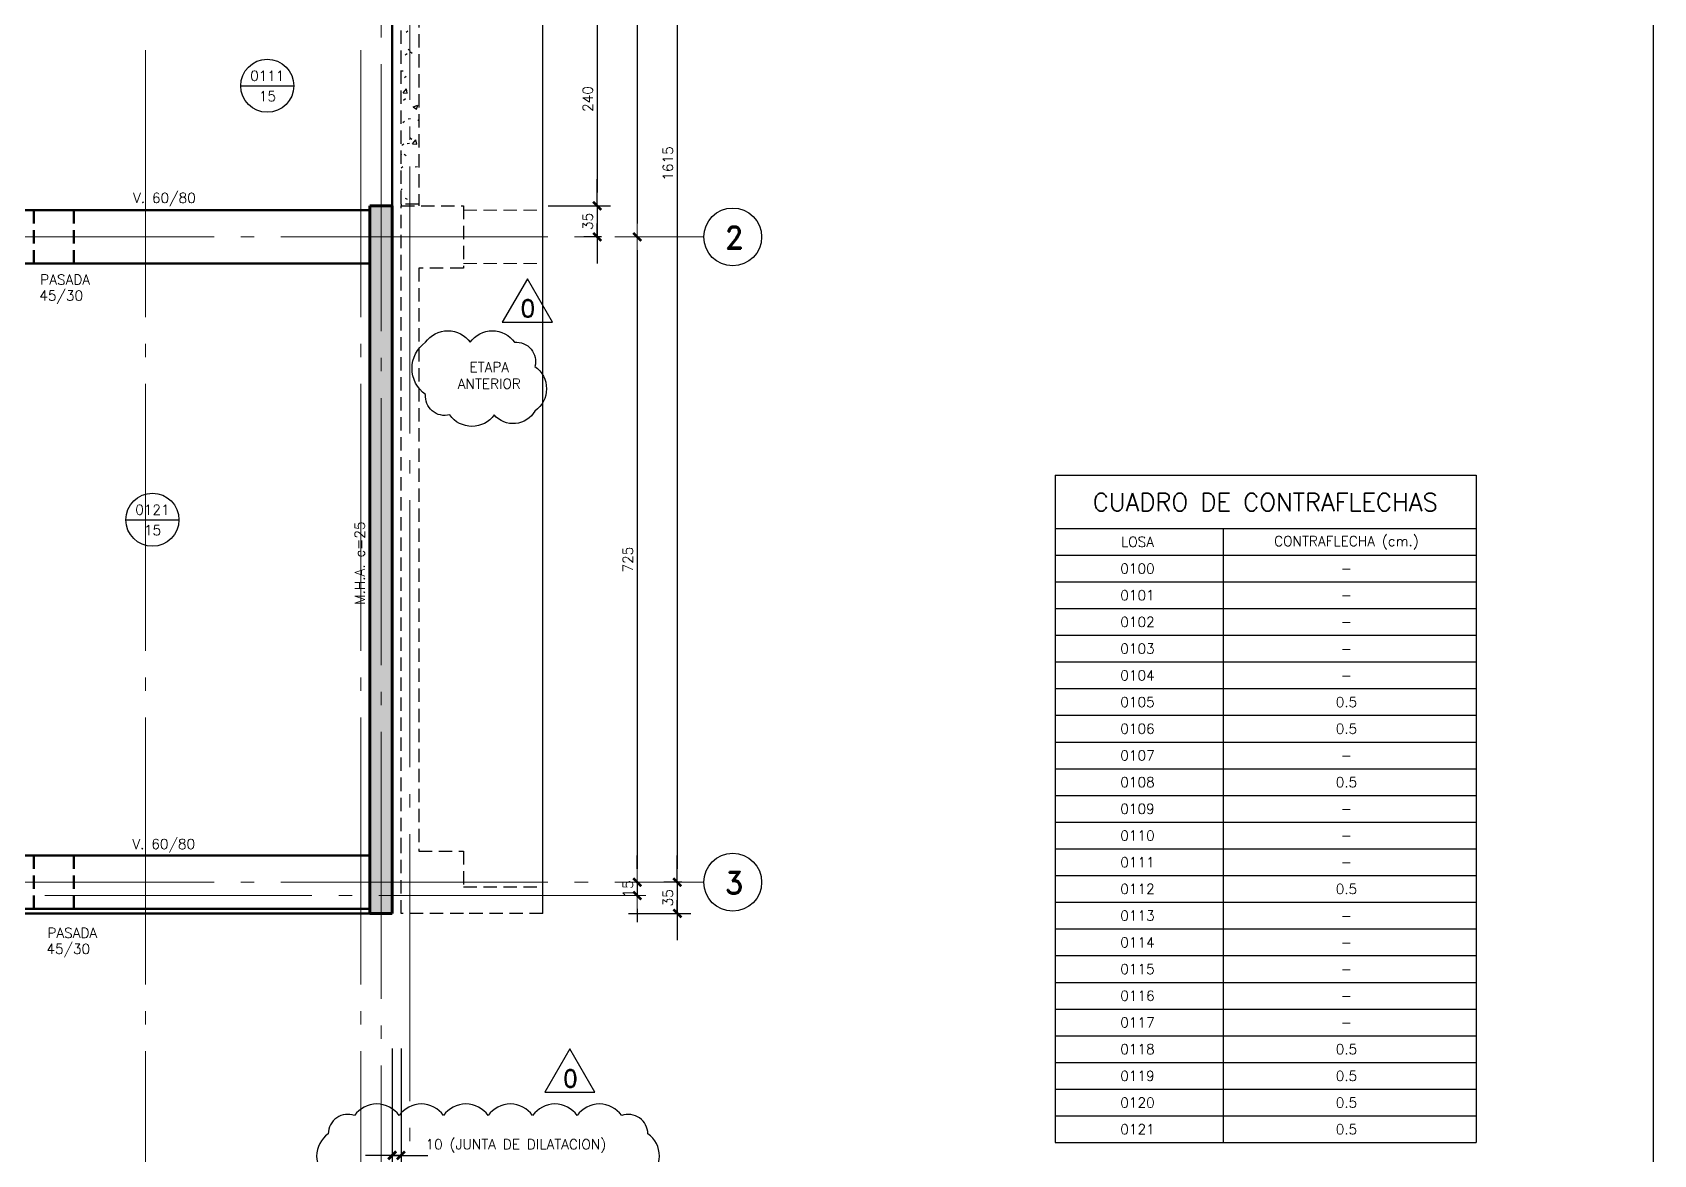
# Model space of a CAD drawing. Extents: x -58 to 5689, y 67 to 4123.
# Drawn here: x 3866 to 5687, y 787 to 2048 of the extents above; entities that cross this region are included whole.
import ezdxf
from ezdxf.enums import TextEntityAlignment as Align

# ---------------------------------------------------------------- set-up
doc = ezdxf.new("R2010")
doc.units = 0
doc.header["$LTSCALE"] = 30
doc.header["$MEASUREMENT"] = 0
doc.linetypes.add('DASHED', pattern=[0.75, 0.5, -0.25])
doc.linetypes.add('EJES', pattern=[12.5, 10, -1, 0.5, -1])
doc.layers.get('0').update_dxf_attribs({"linetype": 'CONTINUOUS'})
for name, color, linetype in [('RLA-BORDE DE LOSAS', 3, 'CONTINUOUS'), ('RLA-FORMATO', 7, 'CONTINUOUS'), ('RLA-TEXTOS1', 9, 'CONTINUOUS'), ('RLE-COTAS1', 2, 'CONTINUOUS'), ('RLE-LOSAS', 3, 'CONTINUOUS'), ('RLE-REVISION 0', 1, 'CONTINUOUS'), ('RLE-SEGMENTOS1', 2, 'DASHED')]:
    doc.layers.add(name, color=color, linetype=linetype)
for name, color, linetype, lineweight in [('RLE-COTAS', 2, 'CONTINUOUS', 9), ('RLE-EJE', 3, 'CONTINUOUS', 25), ('RLE-EJES', 1, 'EJES', 15), ('RLE-FUNDACION', 210, 'CONTINUOUS', 25), ('RLE-LOSA', 90, 'CONTINUOUS', 15), ('RLE-MURO', 170, 'CONTINUOUS', 25), ('RLE-SOLID', 252, 'CONTINUOUS', 15), ('RLE-TEXTO-1', 9, 'CONTINUOUS', 9), ('RLE-VIGA', 3, 'CONTINUOUS', 15)]:
    doc.layers.add(name, color=color, linetype=linetype, lineweight=lineweight)
doc.styles.add('ROMAND', font='romand', dxfattribs={"height": 31.5})
doc.styles.add('ROMANS', font='romans.shx', dxfattribs={"height": 11.25})
doc.linetypes.add('ZIGZAG', pattern='A,0.0001,-0.2,[131,ltypeshp.shx,S=0.2,R=0,X=-0.2,Y=0],-0.4,[131,ltypeshp.shx,S=0.2,R=180,X=0.2,Y=0],-0.2', length=0.8001)
doc.dimstyles.new('ING-50', dxfattribs={"dimscale": 50, "dimtxt": 0.27, "dimasz": 0.3, "dimexe": 0, "dimexo": 0, "dimgap": 0.1, "dimtad": 1, "dimdec": 1, "dimzin": 12, "dimdsep": 46, "dimtxsty": 'ROMANS', "dimblk": 'TICK1', "dimblk1": 'TICK1', "dimblk2": 'TICK1', "dimcen": 0.09, "dimclrd": 2, "dimclre": 1, "dimclrt": 3, "dimadec": 0, "dimazin": 0, "dimtfac": 1, "dimtdec": 0, "dimtix": 1, "dimtmove": 2, "dimatfit": 3, "dimldrblk": 'TICK1', "dimfxl": 0, "dimfxlon": 1, "dimtolj": 1, "dimtzin": 0, "dimarcsym": 0})

# ---------------------------------------------------------------- blocks, each defined once
blk = doc.blocks.new('TICK1')
at = {"color": 2}
for points in [[(0, 0), (-1, 0)], [(0, 0), (1, 0)]]:
    blk.add_lwpolyline(points, dxfattribs=at)
at = {"color": 2, "const_width": 0.2}
blk.add_lwpolyline([(-0.3, -0.3), (0.3, 0.3)], dxfattribs=at)
blk = doc.blocks.new('*D53')
at = {"layer": 'RLE-COTAS', "color": 2, "lineweight": -2, "transparency": 16777216}
blk.add_line((4590.5, 2692.9), (4590.5, 1107.9), dxfattribs=at)
at = {"layer": 'RLE-COTAS', "color": 2, "lineweight": -2, "transparency": 16777216, "xscale": 15, "yscale": 15, "zscale": 15}
for p, rotation in [((4590.5, 2707.9), 90), ((4590.5, 1092.9), 270)]:
    blk.add_blockref('TICK1', p, dxfattribs=dict(at, rotation=rotation))
at = {"layer": 'RLE-COTAS', "color": 3, "transparency": 16777216, "insert": (4579.9, 1900.4), "char_height": 11.25, "width": 44.301, "attachment_point": 5, "rotation": 90, "style": 'ROMANS'}
blk.add_mtext('\\A1;1615', dxfattribs=at)
blk = doc.blocks.new('*D56')
at = {"layer": 'RLE-COTAS', "color": 2, "lineweight": -2, "transparency": 16777216}
blk.add_line((4545.5, 2372.4), (4545.5, 1832.9), dxfattribs=at)
at = {"layer": 'RLE-COTAS', "color": 2, "lineweight": -2, "transparency": 16777216, "xscale": 15, "yscale": 15, "zscale": 15}
for p, rotation in [((4545.5, 2387.4), 90), ((4545.5, 1817.9), 270)]:
    blk.add_blockref('TICK1', p, dxfattribs=dict(at, rotation=rotation))
at = {"layer": 'RLE-COTAS', "color": 3, "transparency": 16777216, "insert": (4534.9, 2102.7), "char_height": 11.25, "width": 49.952, "attachment_point": 5, "rotation": 90, "style": 'ROMANS'}
blk.add_mtext('\\A1;569.5', dxfattribs=at)
blk = doc.blocks.new('*D57')
at = {"layer": 'RLE-COTAS', "color": 2, "lineweight": -2, "transparency": 16777216}
blk.add_line((4545.5, 1802.9), (4545.5, 1107.9), dxfattribs=at)
at = {"layer": 'RLE-COTAS', "color": 2, "lineweight": -2, "transparency": 16777216, "xscale": 15, "yscale": 15, "zscale": 15}
for p, rotation in [((4545.5, 1817.9), 90), ((4545.5, 1092.9), 270)]:
    blk.add_blockref('TICK1', p, dxfattribs=dict(at, rotation=rotation))
at = {"layer": 'RLE-COTAS', "color": 3, "transparency": 16777216, "insert": (4534.9, 1455.4), "char_height": 11.25, "width": 33.226, "attachment_point": 5, "rotation": 90, "style": 'ROMANS'}
blk.add_mtext('\\A1;725', dxfattribs=at)
blk = doc.blocks.new('*D58')
at = {"layer": 'RLE-COTAS', "color": 2, "lineweight": -2, "transparency": 16777216}
for p, q in [((4545.5, 1107.9), (4545.5, 1122.9)), ((4545.5, 1092.9), (4545.5, 1077.9)), ((4545.5, 1062.9), (4545.5, 1047.9))]:
    blk.add_line(p, q, dxfattribs=at)
at = {"layer": 'RLE-COTAS', "color": 2, "lineweight": -2, "transparency": 16777216, "xscale": 15, "yscale": 15, "zscale": 15}
for p, rotation in [((4545.5, 1092.9), 270), ((4545.5, 1077.9), 90)]:
    blk.add_blockref('TICK1', p, dxfattribs=dict(at, rotation=rotation))
at = {"layer": 'RLE-COTAS', "color": 3, "transparency": 16777216, "insert": (4534.9, 1085.4), "char_height": 11.25, "width": 22.151, "attachment_point": 5, "rotation": 90, "style": 'ROMANS'}
blk.add_mtext('\\A1;15', dxfattribs=at)
blk = doc.blocks.new('*D24')
at = {"layer": 'RLE-COTAS1', "color": 2, "lineweight": -2, "transparency": 16777216}
for p, q in [((4590.5, 1107.9), (4590.5, 1122.9)), ((4590.5, 1092.9), (4590.5, 1057.9)), ((4590.5, 1042.9), (4590.5, 1027.9))]:
    blk.add_line(p, q, dxfattribs=at)
at = {"layer": 'RLE-COTAS1', "color": 1, "lineweight": -2, "transparency": 16777216}
for p, q in [((4595.5, 1092.9), (4575.5, 1092.9)), ((4535.5, 1057.9), (4605.5, 1057.9))]:
    blk.add_line(p, q, dxfattribs=at)
at = {"layer": 'RLE-COTAS1', "color": 2, "lineweight": -2, "transparency": 16777216, "xscale": 15, "yscale": 15, "zscale": 15}
for p, rotation in [((4590.5, 1092.9), 270), ((4590.5, 1057.9), 90)]:
    blk.add_blockref('TICK1', p, dxfattribs=dict(at, rotation=rotation))
at = {"layer": 'RLE-COTAS1', "color": 3, "transparency": 16777216, "insert": (4579.9, 1075.4), "char_height": 11.25, "width": 22.151, "attachment_point": 5, "rotation": 90, "style": 'ROMANS'}
blk.add_mtext('\\A1;35', dxfattribs=at)
blk = doc.blocks.new('*D26')
at = {"layer": 'RLE-COTAS1', "color": 1, "lineweight": -2, "transparency": 16777216}
for p, q in [((4445.5, 2092.9), (4515.5, 2092.9)), ((4445.5, 1852.9), (4515.5, 1852.9))]:
    blk.add_line(p, q, dxfattribs=at)
at = {"layer": 'RLE-COTAS1', "color": 2, "lineweight": -2, "transparency": 16777216}
blk.add_line((4500.5, 2077.9), (4500.5, 1867.9), dxfattribs=at)
at = {"layer": 'RLE-COTAS1', "color": 2, "lineweight": -2, "transparency": 16777216, "xscale": 15, "yscale": 15, "zscale": 15}
for p, rotation in [((4500.5, 2092.9), 90), ((4500.5, 1852.9), 270)]:
    blk.add_blockref('TICK1', p, dxfattribs=dict(at, rotation=rotation))
at = {"layer": 'RLE-COTAS1', "color": 3, "transparency": 16777216, "insert": (4489.9, 1972.9), "char_height": 11.25, "width": 33.226, "attachment_point": 5, "rotation": 90, "style": 'ROMANS'}
blk.add_mtext('\\A1;240', dxfattribs=at)
blk = doc.blocks.new('*D27')
at = {"layer": 'RLE-COTAS1', "color": 2, "lineweight": -2, "transparency": 16777216}
for p, q in [((4500.5, 1867.9), (4500.5, 1882.9)), ((4500.5, 1852.9), (4500.5, 1817.9)), ((4500.5, 1802.9), (4500.5, 1787.9))]:
    blk.add_line(p, q, dxfattribs=at)
at = {"layer": 'RLE-COTAS1', "color": 1, "lineweight": -2, "transparency": 16777216}
for p, q in [((4445.5, 1852.9), (4515.5, 1852.9)), ((4505.5, 1817.9), (4485.5, 1817.9))]:
    blk.add_line(p, q, dxfattribs=at)
at = {"layer": 'RLE-COTAS1', "color": 2, "lineweight": -2, "transparency": 16777216, "xscale": 15, "yscale": 15, "zscale": 15}
for p, rotation in [((4500.5, 1852.9), 270), ((4500.5, 1817.9), 90)]:
    blk.add_blockref('TICK1', p, dxfattribs=dict(at, rotation=rotation))
at = {"layer": 'RLE-COTAS1', "color": 3, "transparency": 16777216, "insert": (4489.9, 1835.4), "char_height": 11.25, "width": 22.151, "attachment_point": 5, "rotation": 90, "style": 'ROMANS'}
blk.add_mtext('\\A1;35', dxfattribs=at)
blk = doc.blocks.new('losa-ne')
at = {"color": 5, "linetype": 'Continuous'}
blk.add_line((-29.8, 0), (29.7, 0), dxfattribs=at)
at = {"color": 3, "linetype": 'Continuous'}
blk.add_circle((0, 0), 29.8, dxfattribs=at)
at = {"color": 3, "linetype": 'Continuous', "style": 'ROMANS'}
for tag, p in [('N%%DL', (0, 5.6)), ('ESP', (0.2, -17.4))]:
    blk.add_attdef(tag, text='', height=11.2, dxfattribs=at).set_placement(p, align=Align.CENTER)
blk = doc.blocks.new('*D95')
at = {"layer": 'RLE-COTAS1', "color": 1, "lineweight": -2, "transparency": 16777216}
for p, q in [((4270.2, 906), (4270.2, 771)), ((4280.2, 906), (4280.2, 771))]:
    blk.add_line(p, q, dxfattribs=at)
at = {"layer": 'RLE-COTAS1', "color": 2, "lineweight": -2, "transparency": 16777216}
for p, q in [((4255.2, 786), (4240.2, 786)), ((4270.2, 786), (4280.2, 786)), ((4295.2, 786), (4310.2, 786))]:
    blk.add_line(p, q, dxfattribs=at)
at = {"layer": 'RLE-COTAS1', "color": 2, "lineweight": -2, "transparency": 16777216, "xscale": 15, "yscale": 15, "zscale": 15}
blk.add_blockref('TICK1', (4270.2, 786), dxfattribs=at)
at = {"layer": 'RLE-COTAS1', "color": 2, "lineweight": -2, "transparency": 16777216, "xscale": 15, "yscale": 15, "zscale": 15, "rotation": 180}
blk.add_blockref('TICK1', (4280.2, 786), dxfattribs=at)
at = {"layer": 'RLE-COTAS1', "color": 3, "transparency": 16777216, "insert": (4409.2, 796.6), "char_height": 11.25, "attachment_point": 5, "style": 'ROMANS'}
blk.add_mtext('\\A1;10 (JUNTA DE DILATACION)', dxfattribs=at)
blk = doc.blocks.new('rev-1')
at = {"color": 3}
blk.add_lwpolyline([(-0.1, 31.3), (-28.3, -17.5), (28, -17.5), (-0.1, 31.3)], dxfattribs=at)
at = {"color": 5, "linetype": 'Continuous', "style": 'ROMAND'}
blk.add_attdef('1', text='', height=20, dxfattribs=at).set_placement((0.4, -12), align=Align.CENTER)
blk = doc.blocks.new('A$C7E930DEA')
at = {"layer": 'RLE-FUNDACION', "linetype": 'DASHED'}
h = blk.add_hatch(dxfattribs=at)
h.set_pattern_fill('FP_2', color=1, style=0, pattern_type=2)
h.set_pattern_definition([(50, (2429.52, 1239.816), (54.65545, -4.7815), [5.715, -62.865]), (355, (2429.52, 1239.816), (-10.5728, 57.3166), [4.572, -50.292]), (100.451, (2434.074, 1239.42), (44.0828, 52.5349), [4.857, -53.427]), (46.184, (2429.52, 1255.056), (81.3237, -12.613), [8.572, -94.297]), (96.636, (2436.3, 1254.005), (71.2212, 74.2287), [7.286, -80.141]), (351.184, (2429.52, 1255.06), (71.2217, 74.2274), [6.858, -75.438]), (21, (2437.14, 1251.246), (45.4846, -30.6795), [5.715, -62.865]), (326, (2437.14, 1251.246), (18.5405, 55.256), [4.572, -50.292]), (71.451, (2440.93, 1248.69), (64.0251, 24.5763), [4.857, -53.427]), (37.5, (2429.52, 1239.816), (0.9261, 25.36672), [2.515, -47.168, 2.515, -48.539, -50.483]), (37.5, (2429.52, 1239.816), (0.9261, 25.36672), [-100.736, 2.515, -47.968]), (7.5, (2429.52, 1239.816), (20.04558, 30.0546), [2.515, -26.594, 2.515, -46.025, -19.24]), (7.5, (2429.52, 1239.816), (20.04558, 30.0546), [-77.648, 2.515, -16.726]), (327.5, (2412.526, 1239.816), (40.67682, -1.71882), [2.515, -16.535, 2.515, -56.921, -78.867]), (327.5, (2412.526, 1239.816), (40.67682, -1.71882), [-78.486, 2.515, -76.352]), (317.5, (2404.906, 1239.816), (44.4383, 7.62794), [2.515, -22.25, 2.515, -36.957, -56.007]), (317.5, (2404.906, 1239.816), (44.4383, 7.62794), [-64.237, 2.515, -53.492])])
h.paths.add_polyline_path([(20, 797), (20, 1033), (0, 1033), (0, 797)])
at = {"layer": 'RLA-BORDE DE LOSAS', "color": 1, "linetype": 'ZIGZAG'}
blk.add_line((159.2, 0), (159.2, 2732), dxfattribs=at)
at = {"layer": 'RLE-FUNDACION', "color": 1, "linetype": 'DASHED'}
for p, q in [((0, 797), (0, 1033)), ((20, 1033), (20, 797)), ((20, 797), (0, 797)), ((0, 797), (0, 795)), ((0, 795), (70, 795)), ((0, 725), (0, 795)), ((20, 797), (20, 795)), ((0, 70), (0, 725)), ((70, 725), (20, 725)), ((20, 725), (20, 70)), ((0, 0), (0, 70)), ((20, 70), (70, 70)), ((70, 0), (0, 0))]:
    blk.add_line(p, q, dxfattribs=at)
at = {"layer": 'RLE-MURO', "color": 1, "linetype": 'DASHED'}
for p, q in [((70, 795), (70, 725)), ((70, 70), (70, 30)), ((70, 30), (159.2, 30)), ((159.2, 0), (70, 0))]:
    blk.add_line(p, q, dxfattribs=at)
at = {"layer": 'RLE-VIGA', "color": 1, "linetype": 'DASHED'}
for p, q in [((70, 790), (159.2, 790)), ((70, 730), (159.2, 730))]:
    blk.add_line(p, q, dxfattribs=at)

msp = doc.modelspace()

# ---------------------------------------------------------------- hatches: boundary and pattern name
at = {"layer": 'RLE-SOLID', "lineweight": 25}
msp.add_hatch(color=256, dxfattribs=at).paths.add_polyline_path([(4245.199, 1057.933), (4270.199, 1057.933), (4270.199, 1852.933), (4245.199, 1852.933), (4245.199, 1175.732)])

# ---------------------------------------------------------------- linework, layer by layer
at = {"layer": 'RLA-FORMATO', "color": 6, "linetype": 'Continuous'}
msp.add_lwpolyline([(-58.1, 4123.098), (-58.1, 68.098), (5686.9, 68.098), (5686.9, 4123.098)], close=True, dxfattribs=at)
at = {"layer": 'RLA-TEXTOS1', "color": 2}
for p, q in [((5014.923, 1550.443), (5014.923, 800.443)), ((5014.923, 1550.443), (5487.781, 1550.443)), ((5487.781, 1550.443), (5487.781, 800.443)), ((5014.923, 1490.443), (5487.781, 1490.443)), ((5203.381, 1490.443), (5203.381, 800.443)), ((5014.923, 1460.443), (5487.781, 1460.443)), ((5014.923, 1430.443), (5487.781, 1430.443)), ((5014.923, 1400.443), (5487.781, 1400.443)), ((5014.923, 1370.443), (5487.781, 1370.443)), ((5014.923, 1340.443), (5487.781, 1340.443)), ((5014.923, 1310.443), (5487.781, 1310.443)), ((5014.923, 1280.443), (5487.781, 1280.443)), ((5014.923, 1250.443), (5487.781, 1250.443)), ((5014.923, 1220.443), (5487.781, 1220.443)), ((5014.923, 1190.443), (5487.781, 1190.443)), ((5014.923, 1160.443), (5487.781, 1160.443)), ((5014.923, 1130.443), (5487.781, 1130.443)), ((5014.923, 1100.443), (5487.781, 1100.443)), ((5014.923, 1070.443), (5487.781, 1070.443)), ((5014.923, 1040.443), (5487.781, 1040.443)), ((5014.923, 1010.443), (5487.781, 1010.443)), ((5014.923, 980.443), (5487.781, 980.443)), ((5014.923, 950.443), (5487.781, 950.443)), ((5014.923, 920.443), (5487.781, 920.443)), ((5014.923, 890.443), (5487.781, 890.443)), ((5014.923, 860.443), (5487.781, 860.443)), ((5014.923, 830.443), (5487.781, 830.443)), ((5014.923, 800.443), (5487.781, 800.443))]:
    msp.add_line(p, q, dxfattribs=at)
at = {"layer": 'RLE-EJE'}
for centre in [(4652.699, 1817.933), (4652.699, 1092.933)]:
    msp.add_circle(centre, 32.5, dxfattribs=at)
at = {"layer": 'RLE-EJES', "linetype": 'EJES', "lineweight": 9}
for p, q in [((3993.199, 3152.933), (3993.199, 647.933)), ((4235.199, 3152.933), (4235.199, 647.933)), ((4257.699, 3136.963), (4257.699, 663.583)), ((4290.199, 3022.019), (4290.199, 687.115)), ((770.199, 1817.933), (4620.199, 1817.933)), ((770.199, 1092.933), (4620.199, 1092.933))]:
    msp.add_line(p, q, dxfattribs=at)
at = {"layer": 'RLE-EJES', "linetype": 'EJES'}
msp.add_line((4555.199, 1077.933), (825.199, 1077.933), dxfattribs=at)
at = {"layer": 'RLE-LOSA', "lineweight": 50}
for p, q in [((4270.199, 2092.933), (4270.199, 1852.933)), ((4245.199, 1057.933), (3270.199, 1057.933))]:
    msp.add_line(p, q, dxfattribs=at)
at = {"layer": 'RLE-MURO', "lineweight": 70}
for p, q in [((4245.199, 1057.933), (4245.199, 1852.933)), ((4245.199, 1852.933), (4270.199, 1852.933)), ((4270.199, 1852.933), (4270.199, 1057.933)), ((4270.199, 1057.933), (4245.199, 1057.933))]:
    msp.add_line(p, q, dxfattribs=at)
at = {"layer": 'RLE-REVISION 0'}
msp.add_lwpolyline([(4307.763, 1699.546, -0.52056705), (4357.763, 1699.546, -0.52056705), (4407.763, 1699.546, -0.52056705), (4430.569, 1672.352, -0.52056705), (4430.569, 1622.352, -0.52056705), (4384.853, 1618.067, -0.52056705), (4334.853, 1618.067, -0.52056705), (4307.763, 1640.977, -0.52056705)], format="xyb", close=True, dxfattribs=at)
msp.add_lwpolyline([(4557.404, 760.144, 0.52056705), (4557.404, 810.144, 0.52056705), (4528.013, 830.753, 0.52056705), (4478.013, 830.753, 0.52056705), (4428.013, 830.753, 0.52056705), (4378.013, 830.753, 0.52056705), (4328.013, 830.753, 0.52056705), (4278.013, 830.753, 0.52056705), (4228.013, 830.753, 0.52056705), (4198.44, 810.326, 0.52056705), (4198.44, 760.326, 0.52056705)], format="xyb", dxfattribs=at)
at = {"layer": 'RLE-SEGMENTOS1', "lineweight": 50}
for p, q in [((3867.699, 1787.933), (3867.699, 1847.933)), ((3912.699, 1847.933), (3912.699, 1787.933)), ((3867.699, 1062.933), (3867.699, 1122.933)), ((3912.699, 1122.933), (3912.699, 1062.933))]:
    msp.add_line(p, q, dxfattribs=at)
at = {"layer": 'RLE-VIGA', "lineweight": 50}
for p, q in [((3765.199, 1847.933), (4245.199, 1847.933)), ((3765.199, 1787.933), (4245.199, 1787.933)), ((3765.199, 1122.933), (4245.199, 1122.933)), ((3765.199, 1062.933), (4245.199, 1062.933))]:
    msp.add_line(p, q, dxfattribs=at)

# ---------------------------------------------------------------- block references
msp.add_blockref('A$C7E930DEA', (4280.2, 1057.917))
at = {"layer": 'RLE-LOSAS'}
for p, values in [((4129.962, 1987.775), {'N%%DL': '0111', 'ESP': '15'}), ((4000.998, 1500.254), {'N%%DL': '0121', 'ESP': '15'})]:
    msp.add_blockref('losa-ne', p, dxfattribs=at).add_auto_attribs(values)
at = {"layer": 'RLE-REVISION 0'}
for p in [(4422.259, 1739.63), (4470.015, 874.38)]:
    msp.add_blockref('rev-1', p, dxfattribs=at).add_auto_attribs({'1': '0'})

# ---------------------------------------------------------------- texts
at = {"layer": 'RLA-TEXTOS1', "color": 5, "style": 'ROMANS'}
msp.add_text('CUADRO DE CONTRAFLECHAS', height=20, dxfattribs=at).set_placement((5250.873, 1520.006), align=Align.MIDDLE)
at = {"layer": 'RLA-TEXTOS1', "color": 9, "style": 'ROMANS'}
for s, p in [('LOSA', (5107.287, 1475.361)), ('CONTRAFLECHA (cm.)', (5341.987, 1475.361)), ('0100', (5107.287, 1445.361)), ('-', (5341.987, 1445.361)), ('0101', (5107.287, 1415.361)), ('-', (5341.987, 1415.361)), ('0102', (5107.287, 1385.361)), ('-', (5341.987, 1385.361)), ('0103', (5107.287, 1355.361)), ('-', (5341.987, 1355.361)), ('0104', (5107.287, 1325.361)), ('-', (5341.987, 1325.361)), ('0105', (5107.287, 1295.361)), ('0.5', (5341.987, 1295.361)), ('0106', (5107.287, 1265.361)), ('0.5', (5341.987, 1265.361)), ('0107', (5107.287, 1235.361)), ('-', (5341.987, 1235.361)), ('0108', (5107.287, 1205.361)), ('0.5', (5341.987, 1205.361)), ('0109', (5107.287, 1175.361)), ('-', (5341.987, 1175.361)), ('0110', (5107.287, 1145.361)), ('-', (5341.987, 1145.361)), ('0111', (5107.287, 1115.361)), ('-', (5341.987, 1115.361)), ('0112', (5107.287, 1085.361)), ('0.5', (5341.987, 1085.361)), ('0113', (5107.287, 1055.361)), ('-', (5341.987, 1055.361)), ('0114', (5107.287, 1025.361)), ('-', (5341.987, 1025.361)), ('0115', (5107.287, 995.361)), ('-', (5341.987, 995.361)), ('0116', (5107.287, 965.361)), ('-', (5341.987, 965.361)), ('0117', (5107.287, 935.361)), ('-', (5341.987, 935.361)), ('0118', (5107.287, 905.361)), ('0.5', (5341.987, 905.361)), ('0119', (5107.287, 875.361)), ('0.5', (5341.987, 875.361)), ('0120', (5107.287, 845.361)), ('0.5', (5341.987, 845.361)), ('0121', (5107.287, 815.361)), ('0.5', (5341.987, 815.361))]:
    msp.add_text(s, height=11.25, dxfattribs=at).set_placement(p, align=Align.MIDDLE)
at = {"layer": 'RLE-EJE', "color": 5, "lineweight": 9, "char_height": 25, "width": 1, "attachment_point": 1, "style": 'ROMAND'}
for s, insert in [('2', (4643.645, 1829.697)), ('3', (4643.645, 1104.697))]:
    msp.add_mtext(s, dxfattribs=dict(at, insert=insert))
at = {"layer": 'RLE-TEXTO-1', "char_height": 11.25, "attachment_point": 5, "style": 'ROMANS'}
for s, insert, width in [('V. 60/80', (4014.439, 1859.942), 78.56537), ('PASADA ', (3902.987, 1770.002), 88.58647), ('45/30', (3898.509, 1750.158), 52.51053), ('ETAPA ANTERIOR', (4379.351, 1662.383), 109.0295), ('V. 60/80', (4013.727, 1133.962), 78.56537), ('PASADA ', (3910.987, 1036.002), 88.58647), ('45/30', (3906.509, 1016.158), 52.51053)]:
    msp.add_mtext(s, dxfattribs=dict(at, insert=insert, width=width))
at = {"layer": 'RLE-TEXTO-1', "insert": (4233.766, 1451.44), "char_height": 11.25, "width": 117.84806, "attachment_point": 5, "rotation": 90, "style": 'ROMANS'}
msp.add_mtext('M.H.A. e=25', dxfattribs=at)

# ---------------------------------------------------------------- dimensions: what is measured, and where the dimension line sits
at = {"layer": 'RLE-COTAS'}
for base, p1, p2, picture, middle in [((4590.528, 1092.933), (4595.528, 2707.933), (4595.528, 1092.933), '*D53', (4579.903, 1900.433)), ((4545.528, 1817.933), (4550.528, 2387.432), (4550.528, 1817.933), '*D56', (4534.903, 2102.683)), ((4545.528, 1092.933), (4550.528, 1817.933), (4550.528, 1092.933), '*D57', (4534.903, 1455.433)), ((4545.528, 1077.933), (4550.528, 1092.933), (4550.528, 1077.933), '*D58', (4534.903, 1085.433))]:
    dim = msp.add_linear_dim(base=base, p1=p1, p2=p2, angle=90, dimstyle='ING-50', override={"dimexe": 0, "dimexo": 0, "dimdec": 1, "dimfxl": 0, "dimfxlon": 1}, dxfattribs=at)
    dim.commit()
    dim.dimension.update_dxf_attribs({"geometry": picture, "text_midpoint": middle})
at = {"layer": 'RLE-COTAS1'}
for base, p1, p2, picture, middle in [((4500.528, 1852.933), (4380.528, 2092.933), (4380.528, 1852.933), '*D26', (4489.903, 1972.933)), ((4500.528, 1817.933), (4380.528, 1852.933), (4505.528, 1817.933), '*D27', (4489.903, 1835.433)), ((4590.528, 1057.933), (4595.528, 1092.933), (4520.528, 1057.933), '*D24', (4579.903, 1075.433))]:
    dim = msp.add_linear_dim(base=base, p1=p1, p2=p2, angle=90, dimstyle='ING-50', override={"dimexe": 0.3, "dimexo": 0, "dimdec": 1, "dimfxl": 1.1, "dimfxlon": 1}, dxfattribs=at)
    dim.commit()
    dim.dimension.update_dxf_attribs({"geometry": picture, "text_midpoint": middle})
dim = msp.add_linear_dim(base=(4280.199, 785.974), p1=(4270.199, 1206.363), p2=(4280.199, 1206.363), text='<> (JUNTA DE DILATACION)', dimstyle='ING-50', override={"dimexe": 0.3, "dimfxl": 2.4}, dxfattribs=at)
dim.commit()
dim.dimension.update_dxf_attribs({"geometry": '*D95', "text_midpoint": (4409.176, 796.599), "dimtype": 160})

doc.saveas('drawing.dxf')
